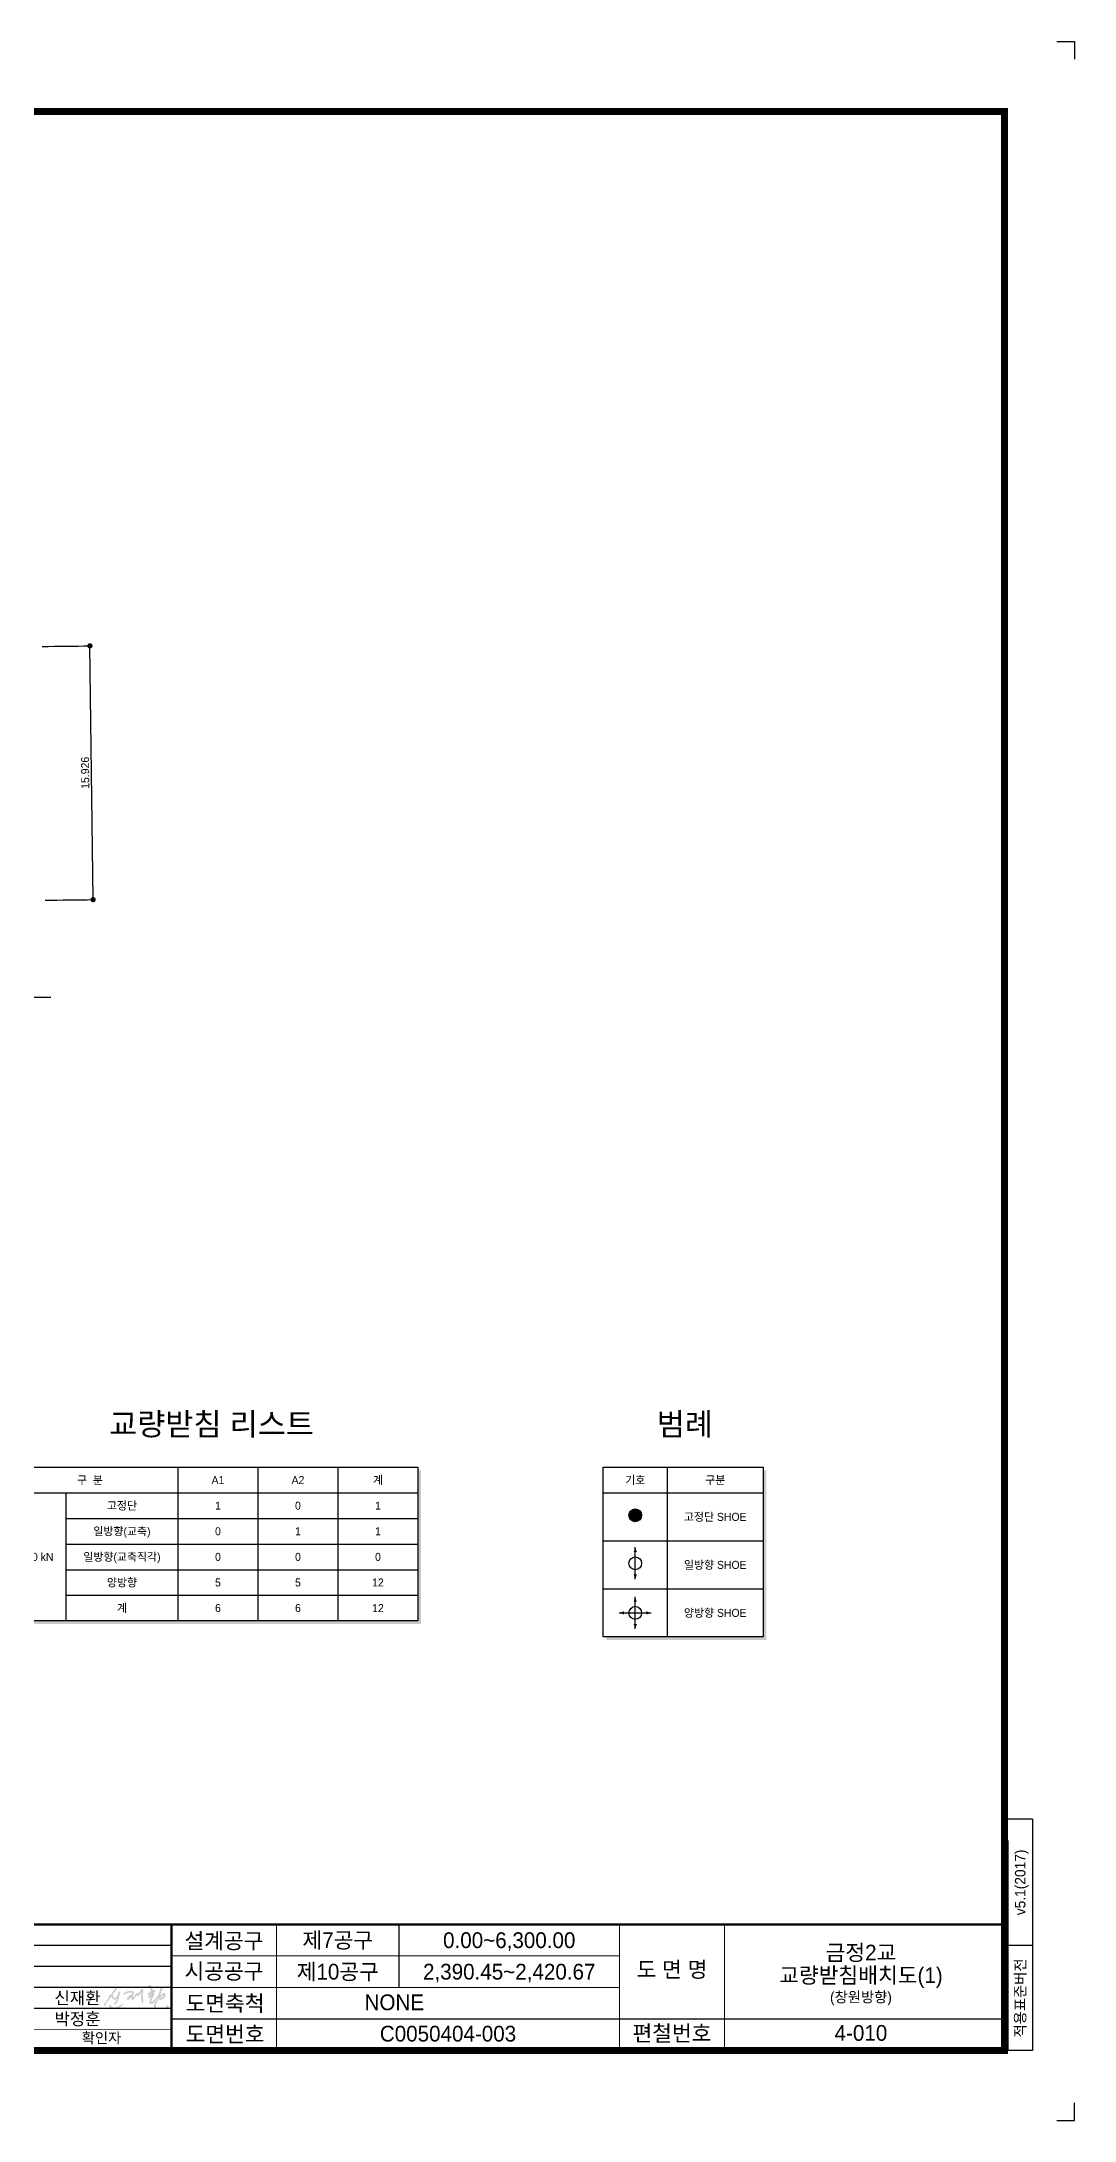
# Model space of a CAD drawing. Header units: feet. Extents: x 0 to 556837, y 0 to 393764.
# Drawn here: x 363178 to 556837, y 4000 to 393764 of the extents above; entities that cross this region are included whole.
import ezdxf
from ezdxf.enums import TextEntityAlignment as Align

# ---------------------------------------------------------------- set-up
doc = ezdxf.new("R2010")
doc.units = ezdxf.units.FT
doc.header["$LTSCALE"] = 150
doc.header["$MEASUREMENT"] = 0
for name, color, linetype in [('CS-CONC-LEAN', 3, 'CONTINUOUS'), ('CS-DIML', 1, 'CONTINUOUS'), ('CS-DIMT', 3, 'CONTINUOUS'), ('CS-MISC', 3, 'CONTINUOUS'), ('CS-SYMB', 3, 'CONTINUOUS'), ('CS-TABL-LIN2', 1, 'CONTINUOUS'), ('CX-BORD', 3, 'CONTINUOUS'), ('CX-BORD-LIN1', 4, 'CONTINUOUS'), ('CX-BORD-LIN2', 3, 'CONTINUOUS'), ('CX-BORD-TEX2', 7, 'CONTINUOUS'), ('CX-BORD-TEX3', 6, 'CONTINUOUS'), ('CX-MISC', 2, 'CONTINUOUS')]:
    doc.layers.add(name, color=color, linetype=linetype)
doc.styles.add('TB_TEXT', font='')
doc.styles.add('TB_WBTXT', font='')
doc.styles.add('TB_WMTXT', font='')
doc.styles.get('TB_TEXT').set_extended_font_data('Dotum')
doc.styles.get('TB_WBTXT').set_extended_font_data('Dotum')
doc.styles.get('TB_WMTXT').set_extended_font_data('Dotum')

# ---------------------------------------------------------------- blocks, each defined once
blk = doc.blocks.new('CXDIMDT2')
at = {"layer": 'CS-MISC', "const_width": 0.5}
blk.add_lwpolyline([(0.25, 0, 1), (-0.25, 0, 1)], format="xyb", close=True, dxfattribs=at)
blk = doc.blocks.new('CXBLKA1-KHC_C2')
at = {"layer": 'CX-BORD-TEX2'}
h = blk.add_hatch(color=256, dxfattribs=at)
h.paths.add_polyline_path([(1908.1, 107.7), (1907.9, 107.1), (1907.8, 106.6), (1907.6, 106.2), (1908, 105.7), (1908.7, 105.6), (1909.6, 105.7), (1910, 106.4), (1909.9, 107.1), (1909.4, 107.6), (1908.7, 107.9), (1908.2, 108)])
h.paths.add_polyline_path([(1903.4, 116.3), (1903.1, 115.9), (1902.7, 115.6), (1902.5, 115.5), (1902.4, 115.1), (1902.6, 114.8), (1903, 114.9), (1903.4, 115.1), (1903.6, 115.2), (1903.9, 115.3), (1904.2, 115.6), (1904.5, 115.9), (1904.8, 116.3), (1905.2, 116.7), (1905.4, 116.9), (1905.5, 117.3), (1905.4, 117.5), (1905.1, 117.6), (1904.7, 117.4), (1904.5, 117.2), (1904.2, 117), (1903.8, 116.9), (1903.7, 116.7), (1903.5, 116.5)], flags=16)
h.paths.add_polyline_path([(1892.8, 126.4), (1892.6, 126.7), (1892.2, 127), (1891.9, 127.1), (1891.6, 127), (1891.1, 126.9), (1891, 126.7), (1891, 126.3), (1891, 125.7), (1891, 125.3), (1891.5, 125), (1891.9, 124.8), (1892.1, 124.7), (1892.4, 124.5), (1892.7, 124.3), (1892.8, 123.8), (1893, 123.4), (1893.2, 122.9), (1893.4, 122), (1893.3, 121.6), (1893.3, 121.4), (1893.1, 121.2), (1892.9, 120.9), (1892.6, 120.4), (1892.3, 120.1), (1892, 120), (1891.6, 119.9), (1891.3, 119.7), (1891.1, 119.5), (1890.6, 119.3), (1890.5, 119.3), (1890.4, 118.8), (1890.4, 118.5), (1890.4, 117.8), (1890.8, 117.5), (1890.9, 117.5), (1891.5, 117.6), (1891.8, 117.8), (1892, 117.9), (1892.3, 118.2), (1892.5, 118.4), (1892.8, 118.7), (1893, 118.9), (1893.2, 119.2), (1893.7, 119.4), (1893.8, 119.4), (1893.8, 119.2), (1893.5, 118.9), (1893.3, 118.7), (1892.9, 118.5), (1892.9, 118.1), (1892.6, 117.9), (1892.4, 117.8), (1892.3, 117.6), (1892, 117.3), (1891.1, 116.5), (1891, 116.2), (1891, 115.8), (1891.1, 115.2), (1891.3, 115.1), (1891.6, 114.9), (1892, 114.7), (1892.5, 114.8), (1892.9, 115), (1893.1, 115.2), (1893.3, 115.4), (1893.4, 115.6), (1893.7, 115.6), (1893.7, 115.3), (1893.6, 115), (1893.3, 114.7), (1893.1, 114.3), (1892.9, 114.1), (1892.7, 113.8), (1892.6, 113.5), (1892.6, 113.2), (1892.5, 112.9), (1892.4, 112.6), (1892.4, 112.4), (1892.3, 112.1), (1892.3, 111.6), (1892.1, 111.2), (1892, 111), (1892.2, 110.1), (1892.4, 109.8), (1892.6, 109.5), (1893, 109.3), (1893.2, 109.2), (1893.6, 109.2), (1894.2, 109.3), (1894.6, 109.4), (1895, 109.6), (1895.5, 109.9), (1896.1, 110.4), (1896.5, 110.8), (1896.8, 111.2), (1897, 111.5), (1897.3, 111.9), (1897.7, 112.4), (1897.9, 112.7), (1898.2, 113.1), (1898.5, 113.4), (1898.7, 113.8), (1899, 114.1), (1899.5, 114.8), (1899.7, 115), (1899.9, 115.1), (1900.1, 115.5), (1900.2, 115.7), (1900.2, 115.9), (1900.4, 115.9), (1900.7, 115.6), (1900.7, 115.3), (1900.6, 115.2), (1900.4, 115), (1900, 114.6), (1899.8, 114.2), (1899, 113.1), (1898.8, 112.8), (1898.4, 112.2), (1898.3, 112), (1897.8, 111.4), (1897.3, 110.8), (1897.1, 110.4), (1897, 109.9), (1896.9, 109.6), (1896.6, 109), (1896.5, 108.5), (1896.3, 108.2), (1896.3, 107.7), (1896.3, 106.9), (1896.4, 106.4), (1896.5, 106.1), (1896.9, 105.5), (1897.1, 105.1), (1897.6, 104.9), (1897.8, 104.8), (1898.3, 104.8), (1898.9, 104.8), (1899.2, 105), (1899.1, 105.4), (1898.9, 105.6), (1898.4, 105.9), (1898.2, 106.3), (1898, 106.8), (1898, 107.7), (1898, 108.2), (1898.1, 108.8), (1898.3, 109.3), (1898.7, 110.4), (1899, 110.9), (1899.5, 111.6), (1900.2, 112.7), (1900.6, 113.2), (1900.8, 113.4), (1901, 113.6), (1901.2, 113.6), (1901.4, 113.6), (1901.5, 113.3), (1901.7, 113.2), (1902.6, 113.1), (1903.1, 113.2), (1904.2, 113.5), (1904.8, 113.9), (1905.6, 114.6), (1906, 114.9), (1906.4, 115.6), (1906.6, 116), (1907, 116.6), (1907.3, 117.1), (1907.2, 118), (1907.1, 118.4), (1906.9, 118.9), (1906.6, 119.2), (1906.3, 119.3), (1905.5, 119.3), (1905, 119.3), (1904.5, 119), (1904, 118.5), (1903.1, 117.7), (1902.7, 117.4), (1902.5, 117.3), (1902.4, 117.4), (1902.3, 117.8), (1902.4, 118.2), (1902.5, 118.6), (1902.6, 119.4), (1902.9, 120.3), (1903.4, 121.6), (1903.6, 121.9), (1903.8, 122.3), (1904.1, 122.7), (1904.4, 123), (1904.3, 123.6), (1904.3, 124), (1904, 124.2), (1903.2, 124.4), (1902.8, 124.3), (1902.5, 124.1), (1902.2, 123.6), (1902.1, 123.3), (1902.1, 122.8), (1902, 122.3), (1901.7, 121.4), (1901.5, 120.9), (1901.3, 120.3), (1901.2, 119.9), (1901, 119.2), (1900.8, 118.9), (1900.4, 118), (1899.4, 116.6), (1899.1, 116.2), (1898.8, 115.8), (1897.8, 114.5), (1897.2, 113.9), (1896.9, 113.5), (1896.6, 113.2), (1896.2, 112.7), (1895.9, 112.3), (1895.6, 112), (1895.2, 111.6), (1894.8, 111.4), (1894.2, 111.2), (1893.9, 111.2), (1893.6, 111.5), (1893.6, 111.8), (1893.8, 112.2), (1893.9, 112.5), (1894.1, 113.2), (1894.5, 114.1), (1894.8, 114.6), (1895.1, 115), (1895.3, 115.4), (1895.5, 115.9), (1895.8, 116.4), (1896.2, 116.9), (1896.3, 117.3), (1896.5, 117.7), (1896.7, 118), (1896.9, 118.6), (1896.8, 119), (1896.5, 119.2), (1896, 119.2), (1895.6, 119.4), (1895.6, 119.5), (1896.2, 119.8), (1896.6, 120.2), (1896.7, 120.5), (1896.9, 120.7), (1897.3, 120.9), (1897.5, 121.2), (1897.5, 121.8), (1897.2, 122.3), (1896.7, 122.4), (1896.1, 122.4), (1895.7, 122.2), (1895.1, 122), (1894.7, 122.4), (1894.7, 122.9), (1894.7, 123.8), (1894.1, 125.2), (1893.8, 125.5), (1893.6, 125.8), (1893.2, 126.1), (1893, 126.4)])
h.paths.add_polyline_path([(1873.6, 115.7), (1873, 115.3), (1872.8, 115.2), (1872.6, 115), (1872.7, 114.9), (1872.8, 114.9), (1873.1, 115), (1873.3, 115.1), (1873.5, 115.2), (1873.7, 115.3), (1873.7, 115.4), (1873.7, 115.6), (1873.7, 115.6)], flags=16)
h.paths.add_polyline_path([(1868, 119.2), (1867.8, 118.7), (1867.8, 118.4), (1867.9, 117.9), (1868.1, 117.8), (1868.6, 117.6), (1869, 117.6), (1869.2, 117.9), (1869.5, 118.3), (1869.7, 118.7), (1870.1, 118.9), (1870.7, 119.2), (1871.6, 119.4), (1872.1, 119.6), (1873.2, 119.8), (1874, 119.8), (1874.3, 119.9), (1875.2, 120), (1875.5, 119.7), (1875.8, 119.6), (1875.9, 119.4), (1875.9, 119.1), (1875.6, 118.5), (1875.5, 118.2), (1875.5, 117.8), (1875.3, 117.5), (1875.2, 117.3), (1874.7, 117.6), (1874.1, 117.5), (1873.7, 117.3), (1873.3, 117), (1872.8, 116.6), (1872.5, 116.4), (1872.2, 116.1), (1871.7, 115.5), (1871.6, 115.2), (1871.3, 114.8), (1871.1, 114.4), (1871.1, 113.7), (1871.2, 113.6), (1871.7, 113), (1872.2, 113), (1872.7, 113.2), (1873.3, 113.6), (1873.8, 114), (1874.2, 114.4), (1874.4, 114.7), (1874.6, 115), (1875, 114.7), (1875, 114.4), (1875.6, 113.4), (1875.7, 113.3), (1876.2, 113.1), (1876.8, 113.1), (1877.1, 113.2), (1877.5, 113.8), (1878.7, 115.8), (1879.1, 116.4), (1879.7, 117.2), (1879.8, 117.4), (1879.9, 117.5), (1880.2, 117.4), (1880.4, 117.3), (1880.5, 117.1), (1880.9, 116.9), (1881.4, 116.9), (1881.7, 117), (1882.1, 117.1), (1882.4, 117.5), (1882.7, 117.9), (1883.2, 118.4), (1883.8, 119.4), (1883.9, 119.8), (1884.1, 120.2), (1884.4, 120.5), (1884.4, 120.3), (1884.4, 119.8), (1884.3, 119.2), (1884.3, 118.2), (1884.2, 117.6), (1884.3, 116.8), (1884.3, 115.6), (1884.4, 114.8), (1884.4, 113.7), (1884.5, 113.2), (1884.5, 112.7), (1884.6, 112.4), (1884.8, 111.3), (1885.1, 110.5), (1885.4, 110.1), (1885.7, 109.8), (1886.1, 109.9), (1886.3, 110.2), (1886.4, 110.8), (1886.3, 111.4), (1886.1, 111.8), (1886, 112.4), (1886, 113.4), (1886, 114), (1885.9, 114.6), (1885.8, 116.3), (1885.8, 117.9), (1885.8, 118.4), (1886, 119.6), (1886.1, 120.4), (1886.1, 121), (1886.2, 121.3), (1886.2, 122.4), (1885.9, 122.9), (1885.7, 123.1), (1885.4, 123.3), (1884.8, 123.2), (1884.4, 123.1), (1884.2, 123), (1884.1, 122.7), (1884.1, 122.4), (1883.9, 122.1), (1883.5, 121.7), (1883.2, 121.2), (1882.9, 120.6), (1882.1, 119.9), (1882, 119.6), (1881.9, 119.2), (1881.6, 118.9), (1881.3, 118.8), (1881.1, 119), (1881, 119.3), (1880.7, 119.6), (1880.3, 119.6), (1879.8, 119.6), (1879.6, 119.5), (1879.3, 119.2), (1879.2, 119), (1879.2, 118.8), (1879.2, 118.5), (1879.1, 118.3), (1878.1, 117), (1877.6, 116.5), (1877.1, 116), (1876.9, 115.7), (1876.6, 115.5), (1876.4, 115.8), (1876.3, 116.2), (1876.2, 116.6), (1876.9, 117.6), (1877.2, 118.1), (1877.5, 118.7), (1877.6, 119.3), (1877.5, 120.2), (1877.3, 120.4), (1877, 120.7), (1876.4, 121.1), (1875.9, 121.3), (1875, 121.4), (1874.5, 121.4), (1873.6, 121.4), (1872.8, 121.3), (1872.3, 121.2), (1871.5, 121), (1871, 120.8), (1870.6, 120.6), (1870, 120.3), (1869.5, 120.1), (1869.2, 120), (1868.7, 119.8), (1868.4, 119.6), (1868.1, 119.4)])
h.paths.add_polyline_path([(1857.2, 106.1), (1856.7, 106.3), (1856.3, 106.6), (1856.2, 106.8), (1856.1, 106.9), (1856, 107.2), (1856.1, 107.4), (1856.2, 107.6), (1856.3, 107.9), (1856.2, 108.2), (1856.1, 108.3), (1855.6, 108.3), (1855.4, 108.3), (1855.1, 108.4), (1854.9, 108.3), (1854.7, 108.1), (1854.5, 107.9), (1854.3, 107.6), (1854.2, 107.4), (1854.1, 107.1), (1854.2, 106.7), (1854.2, 106.4), (1854.4, 106.1), (1854.7, 105.7), (1855.3, 105.3), (1856.3, 104.6), (1857, 104.5), (1858, 104.4), (1858.6, 104.3), (1859.1, 104.3), (1860.4, 104.5), (1861, 104.6), (1862.3, 105.1), (1862.8, 105.4), (1864.1, 105.9), (1864.6, 106.3), (1864.9, 106.5), (1865.8, 107.3), (1866.1, 107.7), (1866.4, 108), (1866.6, 108.3), (1866.9, 108.5), (1867.1, 108.7), (1867.3, 108.9), (1867.4, 109.1), (1867.4, 109.5), (1867.1, 109.6), (1866.7, 109.5), (1866.4, 109.1), (1866.1, 108.8), (1865.6, 108.4), (1865.3, 108.2), (1864.9, 108), (1864, 107.4), (1863.5, 107.1), (1863, 107), (1862.5, 106.7), (1861.4, 106.3), (1861, 106.2), (1860.3, 106.1), (1859.8, 106), (1859.2, 106), (1858.7, 106), (1858.2, 106), (1858, 106)])
h.paths.add_polyline_path([(1862, 124), (1862, 124.5), (1861.9, 124.9), (1861.5, 125), (1861.3, 124.8), (1861, 124.5), (1860.7, 124.3), (1860.7, 124.1), (1860.6, 123.9), (1860.4, 123.7), (1860, 123.2), (1858.7, 121.9), (1858.4, 121.6), (1858, 121.2), (1857.4, 120.3), (1857.2, 120), (1857.1, 119.2), (1856.7, 118.4), (1856.5, 118.4), (1855.9, 118.3), (1855.6, 118.2), (1854.8, 117.7), (1854.4, 117.2), (1854.2, 116.7), (1854, 116.2), (1853.8, 115.7), (1853.8, 115.5), (1854, 115.5), (1854.2, 115.5), (1854.3, 115.4), (1854.2, 115.2), (1853.9, 115), (1853, 113.7), (1852.7, 113.3), (1852.6, 113.1), (1852.3, 112.7), (1851.9, 112.3), (1851.7, 112), (1851.2, 111.3), (1850.6, 110.6), (1850.4, 110.1), (1849.9, 109.4), (1849.6, 109.1), (1849.2, 108.8), (1849.1, 108.6), (1849.1, 108.2), (1849.3, 107.6), (1849.5, 107.4), (1849.8, 107.4), (1850.3, 107.4), (1850.5, 107.7), (1850.6, 108), (1850.6, 108.3), (1850.9, 108.8), (1851.3, 109.2), (1851.6, 109.7), (1851.9, 110.2), (1852.1, 110.7), (1852.6, 111.2), (1853.9, 112.8), (1854.2, 113.2), (1855.3, 114.9), (1855.7, 115.3), (1856, 115.6), (1856.1, 116), (1856.3, 116.2), (1856.6, 116), (1856.7, 115.7), (1856.8, 115.2), (1857, 114.8), (1857.4, 114.4), (1858, 113.6), (1858.6, 113.3), (1859, 113.1), (1859.8, 113.1), (1860.3, 113.2), (1860.5, 113.3), (1860.7, 113.5), (1860.9, 113.6), (1861.1, 113.8), (1861.1, 114), (1861.3, 114.3), (1861.6, 114.6), (1861.6, 114.1), (1861.5, 113.7), (1861.5, 113.5), (1861.1, 112.6), (1860.8, 112.4), (1860.7, 112.1), (1860.6, 112), (1860.4, 111.4), (1860.3, 111.2), (1860.1, 110.9), (1859.7, 110.6), (1859.5, 110.5), (1859.3, 110.2), (1859, 110), (1858.8, 109.9), (1858.5, 109.6), (1858.6, 109.3), (1859.1, 109.1), (1859.4, 109.1), (1860.2, 109.2), (1860.5, 109.5), (1861.1, 110), (1861.5, 110.5), (1861.8, 110.9), (1862, 111.5), (1862.5, 112.4), (1862.7, 112.8), (1862.9, 113.4), (1863.1, 113.9), (1863.2, 114.3), (1863.4, 114.9), (1863.6, 116.3), (1863.8, 116.8), (1864, 117.3), (1864.1, 117.7), (1864.2, 118.1), (1864.4, 118.9), (1864.6, 119.3), (1864.7, 119.8), (1864.6, 120.3), (1864.4, 120.6), (1864.1, 120.6), (1863.6, 120.7), (1863.2, 120.6), (1862.9, 120.3), (1862.9, 120), (1862.9, 119.7), (1862.9, 119.4), (1862.9, 119.3), (1862.7, 118.9), (1862.7, 118.5), (1862.5, 118.2), (1862.4, 117.9), (1862.2, 117.6), (1862, 117.1), (1861.8, 116.9), (1861.6, 116.5), (1861.4, 116.2), (1860.8, 115.4), (1860.5, 115.1), (1859.9, 114.9), (1859.6, 114.8), (1859.3, 114.8), (1858.9, 115.1), (1858.7, 115.3), (1858.5, 115.8), (1858.3, 116.2), (1858.1, 116.6), (1857.8, 116.9), (1857.6, 117.1), (1857.5, 117.5), (1857.6, 117.9), (1857.9, 118.3), (1858.4, 119.2), (1858.9, 119.8), (1859.4, 120.2), (1859.7, 120.6), (1860.4, 121.8), (1860.7, 122.2), (1861, 122.5), (1861.2, 122.8), (1861.5, 123.1), (1861.8, 123.4), (1862, 123.6)])
at = {"layer": 'CX-BORD-LIN1', "const_width": 6.56}
blk.add_lwpolyline([(2693.6, 65.6), (82, 65.6), (82, 1883.2), (2693.6, 1883.2)], close=True, dxfattribs=at)
at = {"layer": 'CX-BORD-LIN1'}
for points, const_width in [([(2693.6, 183.7), (82, 183.7)], 1.97), ([(1912.7, 65.6), (1912.7, 183.7)], 1.97), ([(2332.7, 65.6), (2332.7, 183.7)], 0.984), ([(1912.7, 85.3), (967.8, 85.3)], 0.656)]:
    blk.add_lwpolyline(points, dxfattribs=dict(at, const_width=const_width))
at = {"layer": 'CX-BORD-LIN2'}
for p, q in [((2719.8, 282.3), (2693.6, 282.3)), ((2719.8, 282.3), (2719.8, 65.6)), ((2696.9, 262.5), (2696.9, 65.6)), ((1912.7, 164), (967.8, 164)), ((2719.8, 164), (2693.6, 164)), ((2719.8, 65.6), (2696.9, 65.6))]:
    blk.add_line(p, q, dxfattribs=at)
at = {"layer": 'CX-BORD-LIN2', "const_width": 0.984}
for points in [[(2011.2, 65.6), (2011.2, 183.7)], [(2126, 124.7), (2126, 183.7)], [(2431.1, 65.6), (2431.1, 183.7)], [(2332.7, 154.2), (1912.7, 154.2)], [(2332.7, 124.7), (1912.7, 124.7)], [(2693.6, 95.1), (1912.7, 95.1)]]:
    blk.add_lwpolyline(points, dxfattribs=at)
at = {"layer": 'CX-BORD-LIN2'}
for points in [[(1912.7, 144.4), (967.8, 144.4)], [(1912.7, 124.7), (967.8, 124.7)], [(1912.7, 105), (967.8, 105)]]:
    blk.add_lwpolyline(points, dxfattribs=at)
at = {"layer": 'CX-MISC'}
blk.add_line((2742.8, 1948.8), (2759.2, 1948.8), dxfattribs=at)
for points in [[(2742.8, 1948.8), (2759.2, 1948.8), (2759.2, 1932.4)], [(2742.8, 0), (2759.2, 0), (2759.2, 16.4)]]:
    blk.add_lwpolyline(points, dxfattribs=at)
at = {"layer": 'CX-BORD-LIN1', "style": 'TB_TEXT'}
for tag, height, p in [('TR_RNUM5', 9.84, (1017.4, 172.7)), ('TR_RDAT5', 11.5, (1123.7, 173.9)), ('TR_DGN5', 11.5, (1562.1, 173.9)), ('TR_CHK5', 11.5, (1693.3, 173.9)), ('TR_APP5', 11.5, (1824.5, 173.9)), ('TR_RNUM4', 9.84, (1017.4, 153)), ('TR_RDAT4', 11.5, (1123.7, 154.2)), ('TR_DGN4', 11.5, (1562.1, 154.2)), ('TR_CHK4', 11.5, (1693.3, 154.2)), ('TR_APP4', 11.5, (1824.5, 154.2)), ('TR_RNUM3', 9.84, (1017.4, 133.3)), ('TR_RDAT3', 11.5, (1123.7, 134.5)), ('TR_DGN3', 11.5, (1562.1, 134.5)), ('TR_CHK3', 11.5, (1693.3, 134.5)), ('TR_APP3', 11.5, (1824.5, 134.5)), ('TR_RNUM2', 9.84, (1017.4, 113.6)), ('TR_RDAT2', 11.5, (1123.7, 114.8)), ('TR_DGN2', 11.5, (1562.1, 114.8)), ('TR_CHK2', 11.5, (1693.3, 114.8)), ('TR_APP2', 11.5, (1824.5, 114.8)), ('TR_RNUM1', 9.84, (1017.4, 94)), ('TR_RDAT1', 11.5, (1123.7, 95.1)), ('TR_DGN1', 11.5, (1562.1, 95.1)), ('TR_CHK1', 11.5, (1693.3, 95.1)), ('TR_APP1', 11.5, (1824.5, 95.1))]:
    blk.add_attdef(tag, text='', height=height, dxfattribs=at).set_placement(p, align=Align.MIDDLE_CENTER)
for tag, p in [('TR_RCON5', (1205.1, 173.9)), ('TR_RCON4', (1205.1, 154.2)), ('TR_RCON3', (1205.1, 134.5)), ('TR_RCON2', (1205.1, 114.8)), ('TR_RCON1', (1205.1, 95.1))]:
    blk.add_attdef(tag, text='', height=11.5, dxfattribs=at).set_placement(p, align=Align.MIDDLE_LEFT)
at = {"layer": 'CX-BORD-LIN2', "style": 'TB_TEXT'}
blk.add_text('적용표준버전', height=9.84, rotation=90, dxfattribs=at).set_placement((2708.3, 114.8), align=Align.MIDDLE_CENTER)
blk.add_attdef('TD_VERSION', text='', height=9.84, rotation=90, dxfattribs=at).set_placement((2708.3, 223.1), align=Align.MIDDLE_CENTER)
at = {"layer": 'CX-BORD-TEX2', "style": 'TB_WMTXT'}
for tag, height, p in [('TB_CNAME', 16.4, (132.4, 1810.5)), ('TB_CSCOP', 13.1, (136.6, 1784.2))]:
    blk.add_attdef(tag, text='', height=height, dxfattribs=at).set_placement(p, align=Align.BOTTOM_LEFT)
at = {"layer": 'CX-BORD-TEX2', "style": 'TB_WBTXT'}
for tag, height, p in [('TB_MTITIL', 32.8, (1387.8, 1815.4)), ('TB_STITL', 23, (1387.8, 1766.2))]:
    blk.add_attdef(tag, text='', height=height, dxfattribs=at).set_placement(p, align=Align.MIDDLE_CENTER)
at = {"layer": 'CX-BORD-TEX3', "style": 'TB_TEXT'}
for s, height, p in [('설계공구', 14.76, (1961.9, 168.5)), ('시공공구', 14.76, (1961.9, 140)), ('도 면 명', 14.76, (2381.9, 141.7)), ('도면축척', 14.76, (1962.9, 110)), ('확인자', 9.84, (1847.1, 77.6)), ('도면번호', 14.76, (1962.9, 81.3)), ('편철번호', 14.76, (2381.9, 82))]:
    blk.add_text(s, height=height, dxfattribs=at).set_placement(p, align=Align.MIDDLE)
for tag, height, p in [('TD_LNDST', 14.8, (787.4, 169)), ('TD_DSECT', 14.8, (2068.6, 169)), ('TD_DDIST', 14.8, (2229.3, 169)), ('TD_DNAME_TOP', 14.8, (2559.1, 157.3)), ('TD_CSECT', 14.8, (2068.6, 139.4)), ('TD_CDIST', 14.8, (2229.3, 139.4)), ('TD_DNAME_MAIN', 14.8, (2559.1, 136.1)), ('TD_CCOMP', 14.8, (787.4, 110.2)), ('TD_HSCAL', 14.8, (2121.6, 110.7)), ('TD_VSCAL', 14.8, (2237.1, 110.7)), ('TD_DNAME_BOT', 9.84, (2559.1, 115.6)), ('TD_FIELD', 14.8, (672.6, 82.4)), ('TD_CSTEP', 14.8, (904.7, 82.4)), ('TD_DWGCODE', 14.8, (2171.9, 81.3)), ('TD_DWGNO', 14.8, (2559.1, 82))]:
    blk.add_attdef(tag, text='', height=height, dxfattribs=at).set_placement(p, align=Align.MIDDLE_CENTER)
for tag, height, width, p in [('TD_DCOMP', 14.8, 0.9, (787.4, 139.7)), ('TD_CNAME', 15.7, 0.78, (295.3, 90.5))]:
    blk.add_attdef(tag, text='', height=height, dxfattribs=dict(at, width=width)).set_placement(p, align=Align.MIDDLE_CENTER)

msp = doc.modelspace()

# ---------------------------------------------------------------- linework, layer by layer
at = {"layer": 'CS-CONC-LEAN'}
for p, q in [((474494, 105460), (474497, 111460)), ((474494, 96160), (474497, 102160)), ((471495, 99162), (477495, 99159))]:
    msp.add_line(p, q, dxfattribs=at)
at = {"layer": 'CS-CONC-LEAN', "const_width": 1200}
msp.add_lwpolyline([(475095, 117460, 1), (473895, 117460, 1)], format="xyb", close=True, dxfattribs=at)
at = {"layer": 'CS-CONC-LEAN'}
for centre in [(474495, 117460), (474495, 108460), (474495, 99160)]:
    msp.add_circle(centre, 1200, dxfattribs=at)
for points in [[(474497, 111460), (474196, 110560), (474497, 111460), (474796, 110560)], [(474494, 105460), (474195, 106360), (474494, 105460), (474795, 106360)], [(474497, 102160), (474196, 101260), (474497, 102160), (474796, 101260)], [(471495, 99162), (472395, 98861), (471495, 99162), (472396, 99461)], [(477495, 99159), (476595, 98859), (477495, 99159), (476596, 99459)], [(474494, 96160), (474195, 97060), (474494, 96160), (474795, 97060)]]:
    msp.add_solid(points, dxfattribs=at)
at = {"layer": 'CS-DIML'}
for p, q in [((372847, 232890), (372245, 280460)), ((347347, 214608), (364943, 214608))]:
    msp.add_line(p, q, dxfattribs=at)
for radius in [6401550, 6449124]:
    msp.add_arc((291233, 6681498), radius, 270.6450992, 270.7251026, dxfattribs=at)
at = {"layer": 'CS-TABL-LIN2'}
for p, q in [((367750, 126460), (367750, 126460)), ((388750, 126460), (388750, 97660)), ((403750, 126460), (403750, 97660)), ((418750, 126460), (418750, 97660)), ((480495, 126460), (480495, 94660)), ((355750, 121660), (433750, 121660)), ((367750, 121660), (367750, 97660)), ((468495, 121660), (498495, 121660)), ((367750, 116860), (433750, 116860)), ((367750, 112060), (433750, 112060)), ((468495, 112660), (498495, 112660)), ((367750, 107260), (433750, 107260)), ((367750, 102460), (433750, 102460)), ((468495, 103660), (498495, 103660))]:
    msp.add_line(p, q, dxfattribs=at)
for points in [[(355750, 126460), (433750, 126460), (433750, 97660), (355750, 97660)], [(468495, 126460), (498495, 126460), (498495, 94660), (468495, 94660)]]:
    msp.add_lwpolyline(points, close=True, dxfattribs=at)
for points in [[(433750, 125860), (434350, 125860), (433750, 97660), (434350, 97660)], [(498495, 125860), (499095, 125860), (498495, 94660), (499095, 94660)], [(356350, 97660), (434350, 97660), (356350, 97060), (434350, 97060)], [(469095, 94660), (499095, 94660), (469095, 94060), (499095, 94060)]]:
    msp.add_solid(points, dxfattribs=at)

# ---------------------------------------------------------------- block references
at = {"layer": 'CS-SYMB', "xscale": 989.9999999999623, "yscale": 989.9999999999623, "zscale": 989.9999999999623, "rotation": 357.5924109999995}
for p in [(372245, 280460), (372847, 232890)]:
    msp.add_blockref('CXDIMDT2', p, dxfattribs=at)
at = {"layer": 'CX-BORD', "linetype": 'ByBlock'}
ref = msp.add_blockref('CXBLKA1-KHC_C2', (5000, 4000), dxfattribs=dict(at, xscale=200, yscale=200, zscale=200))
ref.add_attrib('TD_DSECT', '제7공구', dxfattribs={"layer": 'CX-BORD-TEX3', "height": 2952.8, "style": 'TB_TEXT'}).set_placement((418714, 37793), align=Align.MIDDLE_CENTER)
ref.add_attrib('TD_DDIST', '0.00~6,300.00', dxfattribs={"layer": 'CX-BORD-TEX3', "height": 2952.76, "style": 'TB_TEXT'}).set_placement((450866, 37793), align=Align.MIDDLE_CENTER)
ref.add_attrib('TD_CSECT', '제10공구', dxfattribs={"layer": 'CX-BORD-TEX3', "height": 2952.8, "style": 'TB_TEXT'}).set_placement((418714, 31887), align=Align.MIDDLE_CENTER)
ref.add_attrib('TD_CDIST', '2,390.45~2,420.67', dxfattribs={"layer": 'CX-BORD-TEX3', "height": 2952.76, "style": 'TB_TEXT'}).set_placement((450866, 31887), align=Align.MIDDLE_CENTER)
ref.add_attrib('TD_DNAME_MAIN', '교량받침배치도(1)', dxfattribs={"layer": 'CX-BORD-TEX3', "height": 2952.8, "style": 'TB_TEXT'}).set_placement((516811, 31213), align=Align.MIDDLE_CENTER)
ref.add_attrib('TD_DNAME_TOP', '금정2교', dxfattribs={"layer": 'CX-BORD-TEX3', "height": 2952.8, "style": 'TB_TEXT'}).set_placement((516811, 35468), align=Align.MIDDLE_CENTER)
ref.add_attrib('TD_DNAME_BOT', '(창원방향)', dxfattribs={"layer": 'CX-BORD-TEX3', "height": 1968.5, "style": 'TB_TEXT'}).set_placement((516811, 27129), align=Align.MIDDLE_CENTER)
ref.add_attrib('TD_HSCAL', 'NONE', dxfattribs={"layer": 'CX-BORD-TEX3', "height": 2952.8, "style": 'TB_TEXT'}).set_placement((429318, 26145), align=Align.MIDDLE_CENTER)
ref.add_attrib('TD_DWGCODE', 'C0050404-003', dxfattribs={"layer": 'CX-BORD-TEX3', "height": 2952.76, "style": 'TB_TEXT'}).set_placement((439383, 20267), align=Align.MIDDLE_CENTER)
ref.add_attrib('TD_DWGNO', '4-010', dxfattribs={"layer": 'CX-BORD-TEX3', "height": 2952.8, "style": 'TB_TEXT'}).set_placement((516811, 20405), align=Align.MIDDLE_CENTER)
ref.add_attrib('TD_VERSION', 'v5.1(2017)', dxfattribs={"layer": 'CX-BORD-LIN2', "height": 1968.5, "rotation": 90, "style": 'TB_TEXT'}).set_placement((546667, 48629), align=Align.MIDDLE_CENTER)
ref.add_attrib('TR_APP1', '박정훈', dxfattribs={"layer": 'CX-BORD-LIN1', "height": 2296.6, "style": 'TB_TEXT'}).set_placement((369907, 23029), align=Align.MIDDLE_CENTER)
ref.add_attrib('TR_APP2', '신재환', dxfattribs={"layer": 'CX-BORD-LIN1', "height": 2296.6, "style": 'TB_TEXT'}).set_placement((369907, 26966), align=Align.MIDDLE_CENTER)

# ---------------------------------------------------------------- texts
at = {"layer": 'CS-DIMT', "style": 'TB_TEXT'}
msp.add_text('15.926', height=1500, rotation=90.40509, dxfattribs=at).set_placement((372098, 256670), align=Align.CENTER)
for s, height, p in [('교량받침 리스트', 4200, (395050, 132460)), ('범례', 4200, (483795, 132460)), ('구  분', 1500, (372250, 123310)), ('A1', 1500, (396250, 123310)), ('A2', 1500, (411250, 123310)), ('계', 1500, (426250, 123310)), ('기호', 1500, (474495, 123310)), ('구분', 1500, (489495, 123310)), ('고정단', 1500, (378250, 118510)), ('1', 1500, (396250, 118510)), ('0', 1500, (411250, 118510)), ('1', 1500, (426250, 118510)), ('고정단 SHOE', 1500, (489495, 116410)), ('일방향(교축)', 1500, (378250, 113710)), ('0', 1500, (396250, 113710)), ('1', 1500, (411250, 113710)), ('1', 1500, (426250, 113710)), ('1350 kN', 1500, (361750, 108910)), ('일방향(교축직각)', 1500, (378250, 108910)), ('0', 1500, (396250, 108910)), ('0', 1500, (411250, 108910)), ('0', 1500, (426250, 108910)), ('양방향', 1500, (378250, 104110)), ('5', 1500, (396250, 104110)), ('5', 1500, (411250, 104110)), ('12', 1500, (426250, 104110)), ('일방향 SHOE', 1500, (489495, 107410)), ('계', 1500, (378250, 99310)), ('6', 1500, (396250, 99310)), ('6', 1500, (411250, 99310)), ('12', 1500, (426250, 99310)), ('양방향 SHOE', 1500, (489495, 98410))]:
    msp.add_text(s, height=height, dxfattribs=at).set_placement(p, align=Align.CENTER)

doc.saveas('drawing.dxf')
